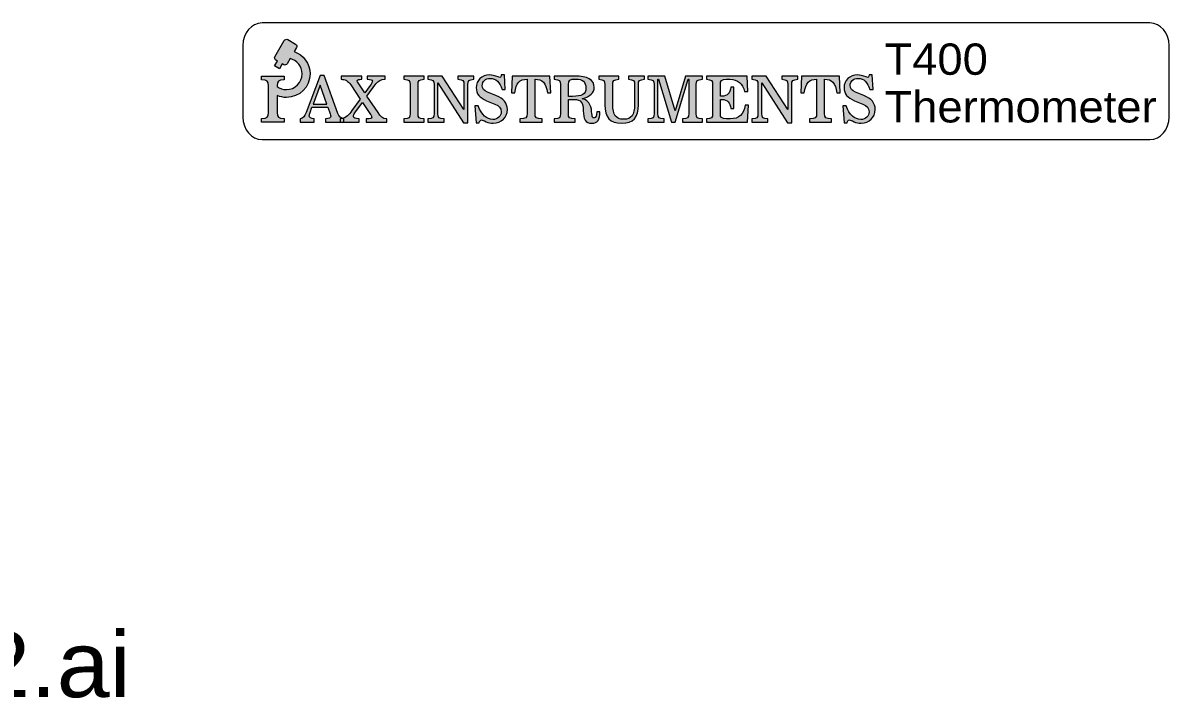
# Model space of a CAD drawing. Header units: inches. Extents: x -97 to 88, y -139 to 132.
# Drawn here: x -20.1 to 71.2, y -138.6 to -84.8 of the extents above; entities that cross this region are included whole.
import ezdxf

# ---------------------------------------------------------------- set-up
doc = ezdxf.new("R2010")
doc.units = ezdxf.units.IN
doc.header["$MEASUREMENT"] = 0
doc.layers.add('svg4583', color=7, linetype='Continuous')

# ---------------------------------------------------------------- blocks, each defined once
blk = doc.blocks.new('block 295')
at = {"layer": 'svg4583', "color": 7, "true_color": 0xffffff, "char_height": 2.49767, "attachment_point": 7}
for s, insert in [('\\fArial|b0|i0|c0|p34;\\W1.03568;T400', (48.57, -88.986)), ('\\fArial|b0|i0|c0|p34;\\W1.03568;Thermometer', (48.57, -92.786))]:
    blk.add_mtext(s, dxfattribs=dict(at, insert=insert))
blk = doc.blocks.new('block 296')
at = {"layer": 'svg4583', "true_color": 0x00aeef}
h = blk.add_hatch(color=140, dxfattribs=at)
h.dxf.hatch_style = 2
edge = h.paths.add_edge_path()
edge.add_spline(control_points=[(1.534, -87.1), (1.534, -87.1), (1.718, -86.781), (1.718, -86.781), (1.774, -86.684), (1.74, -86.56), (1.644, -86.504), (1.644, -86.504), (1.021, -86.144), (1.021, -86.144), (0.924, -86.089), (0.799, -86.122), (0.744, -86.219), (0.744, -86.219), (-0.002, -87.511), (-0.002, -87.511), (-0.058, -87.607), (-0.024, -87.731), (0.072, -87.787), (0.072, -87.787), (0.193, -87.857), (0.193, -87.857), (0.193, -87.857), (-0.03, -88.243), (-0.03, -88.243), (-0.03, -88.243), (0.36, -88.468), (0.36, -88.468), (0.36, -88.468), (0.583, -88.082), (0.583, -88.082), (0.583, -88.082), (0.696, -88.147), (0.696, -88.147), (0.792, -88.202), (0.917, -88.169), (0.972, -88.073), (0.972, -88.073), (1.21, -87.661), (1.21, -87.661), (1.76, -87.792), (2.17, -88.288), (2.17, -88.878), (2.17, -89.567), (1.608, -90.129), (0.918, -90.129), (0.643, -90.129), (0.388, -90.039), (0.181, -89.887), (0.181, -89.887), (0.181, -89.82), (0.181, -89.82), (0.181, -89.435), (0.254, -89.373), (0.728, -89.346), (0.728, -89.346), (0.728, -89.058), (0.728, -89.058), (0.728, -89.058), (-1.077, -89.058), (-1.077, -89.058), (-1.077, -89.058), (-1.077, -89.346), (-1.077, -89.346), (-0.603, -89.373), (-0.524, -89.435), (-0.524, -89.82), (-0.524, -89.82), (-0.524, -91.959), (-0.524, -91.959), (-0.524, -92.343), (-0.603, -92.405), (-1.077, -92.433), (-1.077, -92.433), (-1.077, -92.721), (-1.077, -92.721), (-1.077, -92.721), (0.728, -92.721), (0.728, -92.721), (0.728, -92.721), (0.728, -92.433), (0.728, -92.433), (0.254, -92.405), (0.181, -92.343), (0.181, -91.959), (0.181, -91.959), (0.181, -90.608), (0.181, -90.608), (0.408, -90.705), (0.657, -90.759), (0.918, -90.759), (1.956, -90.759), (2.8, -89.915), (2.8, -88.878), (2.8, -88.055), (2.27, -87.356), (1.534, -87.1)], knot_values=[0, 0, 0, 0, 0.352778, 0.352778, 0.352778, 0.705556, 0.705556, 0.705556, 1.058333, 1.058333, 1.058333, 1.411111, 1.411111, 1.411111, 1.763889, 1.763889, 1.763889, 2.116667, 2.116667, 2.116667, 2.469444, 2.469444, 2.469444, 2.822222, 2.822222, 2.822222, 3.175, 3.175, 3.175, 3.527778, 3.527778, 3.527778, 3.880556, 3.880556, 3.880556, 4.233333, 4.233333, 4.233333, 4.586111, 4.586111, 4.586111, 4.938889, 4.938889, 4.938889, 5.291667, 5.291667, 5.291667, 5.644444, 5.644444, 5.644444, 5.997222, 5.997222, 5.997222, 6.35, 6.35, 6.35, 6.702778, 6.702778, 6.702778, 7.055556, 7.055556, 7.055556, 7.408333, 7.408333, 7.408333, 7.761111, 7.761111, 7.761111, 8.113889, 8.113889, 8.113889, 8.466667, 8.466667, 8.466667, 8.819444, 8.819444, 8.819444, 9.172222, 9.172222, 9.172222, 9.525, 9.525, 9.525, 9.877778, 9.877778, 9.877778, 10.230556, 10.230556, 10.230556, 10.583333, 10.583333, 10.583333, 10.936111, 10.936111, 10.936111, 11.288889, 11.288889, 11.288889, 11.288889], degree=3, periodic=0)
edge.add_line((1.534, -87.1), (1.534, -87.1))
h = blk.add_hatch(color=140, dxfattribs=at)
h.dxf.hatch_style = 2
h.paths.add_polyline_path([(4.136, -91.288), (3.592, -89.769), (3.045, -91.288)])
edge = h.paths.add_edge_path()
edge.add_spline(control_points=[(2.003, -92.465), (2.26, -92.414), (2.366, -92.254), (2.476, -91.967), (2.476, -91.967), (3.608, -89.01), (3.608, -89.01), (3.608, -89.01), (3.919, -89.01), (3.919, -89.01), (3.919, -89.01), (5.021, -92.027), (5.021, -92.027), (5.121, -92.304), (5.222, -92.425), (5.493, -92.465), (5.493, -92.465), (5.493, -92.721), (5.493, -92.721), (5.493, -92.721), (4.02, -92.721), (4.02, -92.721), (4.02, -92.721), (4.02, -92.465), (4.02, -92.465), (4.312, -92.45), (4.442, -92.399), (4.442, -92.244), (4.442, -92.198), (4.427, -92.138), (4.402, -92.067), (4.402, -92.067), (4.221, -91.544), (4.221, -91.544), (4.221, -91.544), (2.949, -91.544), (2.949, -91.544), (2.949, -91.544), (2.808, -91.947), (2.808, -91.947), (2.768, -92.057), (2.738, -92.143), (2.738, -92.218), (2.738, -92.364), (2.858, -92.414), (3.135, -92.465), (3.135, -92.465), (3.135, -92.721), (3.135, -92.721), (3.135, -92.721), (2.003, -92.721), (2.003, -92.721), (2.003, -92.721), (2.003, -92.465), (2.003, -92.465)], knot_values=[0, 0, 0, 0, 1, 1, 1, 2, 2, 2, 3, 3, 3, 4, 4, 4, 5, 5, 5, 6, 6, 6, 7, 7, 7, 8, 8, 8, 9, 9, 9, 10, 10, 10, 11, 11, 11, 12, 12, 12, 13, 13, 13, 14, 14, 14, 15, 15, 15, 16, 16, 16, 17, 17, 17, 18, 18, 18, 18], degree=3, periodic=1)
h = blk.add_hatch(color=140, dxfattribs=at)
h.dxf.hatch_style = 2
edge = h.paths.add_edge_path()
edge.add_spline(control_points=[(5.19, -92.465), (5.728, -92.384), (5.895, -92.123), (6.126, -91.806), (6.126, -91.806), (6.795, -90.886), (6.795, -90.886), (6.795, -90.886), (6.035, -89.754), (6.035, -89.754), (5.819, -89.438), (5.598, -89.302), (5.271, -89.312), (5.271, -89.312), (5.271, -89.055), (5.271, -89.055), (5.271, -89.055), (6.925, -89.055), (6.925, -89.055), (6.925, -89.055), (6.925, -89.312), (6.925, -89.312), (6.674, -89.307), (6.553, -89.337), (6.553, -89.418), (6.553, -89.467), (6.593, -89.553), (6.674, -89.669), (6.674, -89.669), (7.157, -90.393), (7.157, -90.393), (7.157, -90.393), (7.584, -89.81), (7.584, -89.81), (7.705, -89.644), (7.76, -89.518), (7.76, -89.463), (7.76, -89.347), (7.624, -89.307), (7.353, -89.312), (7.353, -89.312), (7.353, -89.055), (7.353, -89.055), (7.353, -89.055), (8.776, -89.055), (8.776, -89.055), (8.776, -89.055), (8.776, -89.312), (8.776, -89.312), (8.464, -89.307), (8.223, -89.422), (8.047, -89.664), (8.047, -89.664), (7.328, -90.649), (7.328, -90.649), (7.328, -90.649), (8.228, -91.967), (8.228, -91.967), (8.434, -92.269), (8.544, -92.465), (8.907, -92.465), (8.907, -92.465), (8.907, -92.721), (8.907, -92.721), (8.907, -92.721), (7.272, -92.721), (7.272, -92.721), (7.272, -92.721), (7.272, -92.465), (7.272, -92.465), (7.579, -92.465), (7.71, -92.455), (7.71, -92.339), (7.71, -92.288), (7.68, -92.193), (7.619, -92.103), (7.619, -92.103), (6.976, -91.147), (6.976, -91.147), (6.976, -91.147), (6.372, -91.982), (6.372, -91.982), (6.287, -92.098), (6.252, -92.188), (6.252, -92.264), (6.252, -92.394), (6.392, -92.435), (6.699, -92.465), (6.699, -92.465), (6.699, -92.721), (6.699, -92.721), (6.699, -92.721), (5.19, -92.721), (5.19, -92.721), (5.19, -92.721), (5.19, -92.465), (5.19, -92.465)], knot_values=[0, 0, 0, 0, 1, 1, 1, 2, 2, 2, 3, 3, 3, 4, 4, 4, 5, 5, 5, 6, 6, 6, 7, 7, 7, 8, 8, 8, 9, 9, 9, 10, 10, 10, 11, 11, 11, 12, 12, 12, 13, 13, 13, 14, 14, 14, 15, 15, 15, 16, 16, 16, 17, 17, 17, 18, 18, 18, 19, 19, 19, 20, 20, 20, 21, 21, 21, 22, 22, 22, 23, 23, 23, 24, 24, 24, 25, 25, 25, 26, 26, 26, 27, 27, 27, 28, 28, 28, 29, 29, 29, 30, 30, 30, 31, 31, 31, 32, 32, 32, 32], degree=3, periodic=1)
at = {"layer": 'svg4583', "true_color": 0xffffff}
h = blk.add_hatch(color=7, dxfattribs=at)
h.dxf.hatch_style = 2
edge = h.paths.add_edge_path()
edge.add_spline(control_points=[(11.887, -89.312), (11.465, -89.337), (11.4, -89.392), (11.4, -89.734), (11.4, -89.734), (11.4, -92.042), (11.4, -92.042), (11.4, -92.384), (11.465, -92.439), (11.887, -92.465), (11.887, -92.465), (11.887, -92.721), (11.887, -92.721), (11.887, -92.721), (10.278, -92.721), (10.278, -92.721), (10.278, -92.721), (10.278, -92.465), (10.278, -92.465), (10.701, -92.439), (10.771, -92.384), (10.771, -92.042), (10.771, -92.042), (10.771, -89.734), (10.771, -89.734), (10.771, -89.392), (10.701, -89.337), (10.278, -89.312), (10.278, -89.312), (10.278, -89.056), (10.278, -89.056), (10.278, -89.056), (11.887, -89.056), (11.887, -89.056), (11.887, -89.056), (11.887, -89.312), (11.887, -89.312)], knot_values=[0, 0, 0, 0, 1, 1, 1, 2, 2, 2, 3, 3, 3, 4, 4, 4, 5, 5, 5, 6, 6, 6, 7, 7, 7, 8, 8, 8, 9, 9, 9, 10, 10, 10, 11, 11, 11, 12, 12, 12, 12], degree=3, periodic=1)
h = blk.add_hatch(color=7, dxfattribs=at)
h.dxf.hatch_style = 2
edge = h.paths.add_edge_path()
edge.add_spline(control_points=[(15.06, -89.734), (15.06, -89.392), (14.995, -89.337), (14.572, -89.312), (14.572, -89.312), (14.572, -89.056), (14.572, -89.056), (14.572, -89.056), (15.86, -89.056), (15.86, -89.056), (15.86, -89.056), (15.86, -89.312), (15.86, -89.312), (15.437, -89.337), (15.367, -89.392), (15.367, -89.734), (15.367, -89.734), (15.367, -92.782), (15.367, -92.782), (15.367, -92.782), (15.03, -92.782), (15.03, -92.782), (15.03, -92.782), (12.983, -89.603), (12.983, -89.603), (12.983, -89.603), (12.983, -92.042), (12.983, -92.042), (12.983, -92.384), (13.054, -92.439), (13.476, -92.465), (13.476, -92.465), (13.476, -92.721), (13.476, -92.721), (13.476, -92.721), (12.189, -92.721), (12.189, -92.721), (12.189, -92.721), (12.189, -92.465), (12.189, -92.465), (12.611, -92.439), (12.677, -92.384), (12.677, -92.042), (12.677, -92.042), (12.677, -89.734), (12.677, -89.734), (12.677, -89.392), (12.611, -89.337), (12.189, -89.312), (12.189, -89.312), (12.189, -89.056), (12.189, -89.056), (12.189, -89.056), (13.335, -89.056), (13.335, -89.056), (13.335, -89.056), (15.06, -91.73), (15.06, -91.73), (15.06, -91.73), (15.06, -89.734), (15.06, -89.734)], knot_values=[0, 0, 0, 0, 1, 1, 1, 2, 2, 2, 3, 3, 3, 4, 4, 4, 5, 5, 5, 6, 6, 6, 7, 7, 7, 8, 8, 8, 9, 9, 9, 10, 10, 10, 11, 11, 11, 12, 12, 12, 13, 13, 13, 14, 14, 14, 15, 15, 15, 16, 16, 16, 17, 17, 17, 18, 18, 18, 19, 19, 19, 20, 20, 20, 20], degree=3, periodic=1)
h = blk.add_hatch(color=7, dxfattribs=at)
h.dxf.hatch_style = 2
edge = h.paths.add_edge_path()
edge.add_spline(control_points=[(15.938, -91.429), (15.938, -91.429), (16.205, -91.429), (16.205, -91.429), (16.466, -92.148), (16.878, -92.515), (17.361, -92.515), (17.748, -92.515), (18.025, -92.254), (18.025, -91.902), (18.025, -91.605), (17.864, -91.439), (17.527, -91.298), (17.527, -91.298), (16.868, -91.017), (16.868, -91.017), (16.305, -90.78), (16.034, -90.459), (16.034, -89.98), (16.034, -89.382), (16.471, -88.965), (17.13, -88.965), (17.522, -88.965), (17.764, -89.156), (17.919, -89.156), (17.98, -89.156), (18.01, -89.095), (18.03, -88.965), (18.03, -88.965), (18.286, -88.965), (18.286, -88.965), (18.286, -88.965), (18.347, -90.132), (18.347, -90.132), (18.347, -90.132), (18.095, -90.132), (18.095, -90.132), (17.909, -89.533), (17.608, -89.242), (17.155, -89.242), (16.778, -89.242), (16.516, -89.473), (16.516, -89.804), (16.516, -90.056), (16.652, -90.202), (16.944, -90.323), (16.944, -90.323), (17.613, -90.599), (17.613, -90.599), (18.231, -90.85), (18.518, -91.203), (18.518, -91.725), (18.518, -92.349), (18.04, -92.807), (17.401, -92.807), (17.185, -92.807), (16.994, -92.766), (16.833, -92.691), (16.642, -92.606), (16.526, -92.545), (16.466, -92.545), (16.37, -92.545), (16.3, -92.631), (16.275, -92.792), (16.275, -92.792), (16.034, -92.792), (16.034, -92.792), (16.034, -92.792), (15.938, -91.429), (15.938, -91.429)], knot_values=[0, 0, 0, 0, 1, 1, 1, 2, 2, 2, 3, 3, 3, 4, 4, 4, 5, 5, 5, 6, 6, 6, 7, 7, 7, 8, 8, 8, 9, 9, 9, 10, 10, 10, 11, 11, 11, 12, 12, 12, 13, 13, 13, 14, 14, 14, 15, 15, 15, 16, 16, 16, 17, 17, 17, 18, 18, 18, 19, 19, 19, 20, 20, 20, 21, 21, 21, 22, 22, 22, 23, 23, 23, 23], degree=3, periodic=1)
h = blk.add_hatch(color=7, dxfattribs=at)
h.dxf.hatch_style = 2
edge = h.paths.add_edge_path()
edge.add_spline(control_points=[(21.972, -90.393), (21.972, -90.393), (21.705, -90.393), (21.705, -90.393), (21.605, -89.618), (21.313, -89.281), (20.724, -89.312), (20.724, -89.312), (20.724, -92.042), (20.724, -92.042), (20.724, -92.399), (20.815, -92.439), (21.293, -92.465), (21.293, -92.465), (21.293, -92.721), (21.293, -92.721), (21.293, -92.721), (19.523, -92.721), (19.523, -92.721), (19.523, -92.721), (19.523, -92.465), (19.523, -92.465), (20, -92.439), (20.096, -92.399), (20.096, -92.042), (20.096, -92.042), (20.096, -89.312), (20.096, -89.312), (19.508, -89.281), (19.211, -89.618), (19.11, -90.393), (19.11, -90.393), (18.849, -90.393), (18.849, -90.393), (18.849, -90.393), (18.899, -89.056), (18.899, -89.056), (18.899, -89.056), (21.916, -89.056), (21.916, -89.056), (21.916, -89.056), (21.972, -90.393), (21.972, -90.393)], knot_values=[0, 0, 0, 0, 1, 1, 1, 2, 2, 2, 3, 3, 3, 4, 4, 4, 5, 5, 5, 6, 6, 6, 7, 7, 7, 8, 8, 8, 9, 9, 9, 10, 10, 10, 11, 11, 11, 12, 12, 12, 13, 13, 13, 14, 14, 14, 14], degree=3, periodic=1)
h = blk.add_hatch(color=7, dxfattribs=at)
h.dxf.hatch_style = 2
edge = h.paths.add_edge_path()
edge.add_spline(control_points=[(23.379, -90.67), (23.379, -90.67), (23.711, -90.67), (23.711, -90.67), (24.455, -90.67), (24.782, -90.524), (24.782, -90.006), (24.782, -89.513), (24.515, -89.292), (23.952, -89.292), (23.495, -89.292), (23.379, -89.362), (23.379, -89.724), (23.379, -89.724), (23.379, -90.67), (23.379, -90.67)], knot_values=[0, 0, 0, 0, 1, 1, 1, 2, 2, 2, 3, 3, 3, 4, 4, 4, 5, 5, 5, 5], degree=3, periodic=1)
edge = h.paths.add_edge_path()
edge.add_spline(control_points=[(23.922, -92.465), (23.922, -92.465), (23.922, -92.721), (23.922, -92.721), (23.922, -92.721), (22.258, -92.721), (22.258, -92.721), (22.258, -92.721), (22.258, -92.465), (22.258, -92.465), (22.68, -92.439), (22.75, -92.384), (22.75, -92.042), (22.75, -92.042), (22.75, -89.734), (22.75, -89.734), (22.75, -89.392), (22.68, -89.337), (22.258, -89.312), (22.258, -89.312), (22.258, -89.055), (22.258, -89.055), (22.258, -89.055), (23.872, -89.055), (23.872, -89.055), (24.923, -89.055), (25.441, -89.347), (25.441, -89.955), (25.441, -90.383), (25.119, -90.69), (24.49, -90.86), (24.852, -90.961), (25.079, -91.172), (25.169, -91.509), (25.239, -91.771), (25.245, -91.992), (25.27, -92.158), (25.29, -92.314), (25.32, -92.384), (25.425, -92.384), (25.567, -92.384), (25.657, -92.218), (25.642, -91.907), (25.642, -91.907), (25.893, -91.907), (25.893, -91.907), (25.908, -92.525), (25.707, -92.812), (25.23, -92.812), (24.998, -92.812), (24.822, -92.726), (24.711, -92.565), (24.591, -92.384), (24.586, -92.133), (24.566, -91.811), (24.531, -91.167), (24.425, -90.921), (23.822, -90.921), (23.822, -90.921), (23.379, -90.921), (23.379, -90.921), (23.379, -90.921), (23.379, -92.042), (23.379, -92.042), (23.379, -92.389), (23.464, -92.435), (23.922, -92.465)], knot_values=[0, 0, 0, 0, 0.352778, 0.352778, 0.352778, 0.705556, 0.705556, 0.705556, 1.058333, 1.058333, 1.058333, 1.411111, 1.411111, 1.411111, 1.763889, 1.763889, 1.763889, 2.116667, 2.116667, 2.116667, 2.469444, 2.469444, 2.469444, 2.822222, 2.822222, 2.822222, 3.175, 3.175, 3.175, 3.527778, 3.527778, 3.527778, 3.880556, 3.880556, 3.880556, 4.233333, 4.233333, 4.233333, 4.586111, 4.586111, 4.586111, 4.938889, 4.938889, 4.938889, 5.291667, 5.291667, 5.291667, 5.644444, 5.644444, 5.644444, 5.997222, 5.997222, 5.997222, 6.35, 6.35, 6.35, 6.702778, 6.702778, 6.702778, 7.055556, 7.055556, 7.055556, 7.408333, 7.408333, 7.408333, 7.761111, 7.761111, 7.761111, 7.761111], degree=3, periodic=0)
edge.add_line((23.922, -92.465), (23.922, -92.465))
h = blk.add_hatch(color=7, dxfattribs=at)
h.dxf.hatch_style = 2
edge = h.paths.add_edge_path()
edge.add_spline(control_points=[(27.787, -92.5), (28.41, -92.5), (28.657, -92.128), (28.657, -91.338), (28.657, -91.338), (28.657, -89.734), (28.657, -89.734), (28.657, -89.392), (28.591, -89.337), (28.169, -89.312), (28.169, -89.312), (28.169, -89.055), (28.169, -89.055), (28.169, -89.055), (29.456, -89.055), (29.456, -89.055), (29.456, -89.055), (29.456, -89.312), (29.456, -89.312), (29.034, -89.337), (28.964, -89.392), (28.964, -89.734), (28.964, -89.734), (28.964, -91.338), (28.964, -91.338), (28.964, -92.349), (28.581, -92.807), (27.626, -92.807), (26.691, -92.807), (26.288, -92.349), (26.288, -91.338), (26.288, -91.338), (26.288, -89.734), (26.288, -89.734), (26.288, -89.392), (26.218, -89.337), (25.796, -89.312), (25.796, -89.312), (25.796, -89.055), (25.796, -89.055), (25.796, -89.055), (27.405, -89.055), (27.405, -89.055), (27.405, -89.055), (27.405, -89.312), (27.405, -89.312), (26.982, -89.337), (26.917, -89.392), (26.917, -89.734), (26.917, -89.734), (26.917, -91.338), (26.917, -91.338), (26.917, -92.128), (27.163, -92.5), (27.787, -92.5)], knot_values=[0, 0, 0, 0, 0.352778, 0.352778, 0.352778, 0.705556, 0.705556, 0.705556, 1.058333, 1.058333, 1.058333, 1.411111, 1.411111, 1.411111, 1.763889, 1.763889, 1.763889, 2.116667, 2.116667, 2.116667, 2.469444, 2.469444, 2.469444, 2.822222, 2.822222, 2.822222, 3.175, 3.175, 3.175, 3.527778, 3.527778, 3.527778, 3.880556, 3.880556, 3.880556, 4.233333, 4.233333, 4.233333, 4.586111, 4.586111, 4.586111, 4.938889, 4.938889, 4.938889, 5.291667, 5.291667, 5.291667, 5.644444, 5.644444, 5.644444, 5.997222, 5.997222, 5.997222, 6.35, 6.35, 6.35, 6.35], degree=3, periodic=0)
edge.add_line((27.787, -92.5), (27.787, -92.5))
h = blk.add_hatch(color=7, dxfattribs=at)
h.dxf.hatch_style = 2
edge = h.paths.add_edge_path()
edge.add_spline(control_points=[(29.722, -92.465), (30.145, -92.439), (30.21, -92.384), (30.21, -92.042), (30.21, -92.042), (30.21, -89.734), (30.21, -89.734), (30.21, -89.392), (30.145, -89.337), (29.722, -89.312), (29.722, -89.312), (29.722, -89.055), (29.722, -89.055), (29.722, -89.055), (31.07, -89.055), (31.07, -89.055), (31.07, -89.055), (31.89, -91.816), (31.89, -91.816), (31.89, -91.816), (32.709, -89.055), (32.709, -89.055), (32.709, -89.055), (34.057, -89.055), (34.057, -89.055), (34.057, -89.055), (34.057, -89.312), (34.057, -89.312), (33.634, -89.337), (33.569, -89.392), (33.569, -89.734), (33.569, -89.734), (33.569, -92.042), (33.569, -92.042), (33.569, -92.384), (33.634, -92.439), (34.057, -92.465), (34.057, -92.465), (34.057, -92.721), (34.057, -92.721), (34.057, -92.721), (32.478, -92.721), (32.478, -92.721), (32.478, -92.721), (32.478, -92.465), (32.478, -92.465), (32.9, -92.439), (32.971, -92.384), (32.971, -92.042), (32.971, -92.042), (32.971, -89.307), (32.971, -89.307), (32.971, -89.307), (32.915, -89.307), (32.915, -89.307), (32.915, -89.307), (31.89, -92.721), (31.89, -92.721), (31.89, -92.721), (31.598, -92.721), (31.598, -92.721), (31.598, -92.721), (30.562, -89.307), (30.562, -89.307), (30.562, -89.307), (30.516, -89.307), (30.516, -89.307), (30.516, -89.307), (30.516, -92.042), (30.516, -92.042), (30.516, -92.384), (30.587, -92.439), (31.009, -92.465), (31.009, -92.465), (31.009, -92.721), (31.009, -92.721), (31.009, -92.721), (29.722, -92.721), (29.722, -92.721), (29.722, -92.721), (29.722, -92.465), (29.722, -92.465)], knot_values=[0, 0, 0, 0, 1, 1, 1, 2, 2, 2, 3, 3, 3, 4, 4, 4, 5, 5, 5, 6, 6, 6, 7, 7, 7, 8, 8, 8, 9, 9, 9, 10, 10, 10, 11, 11, 11, 12, 12, 12, 13, 13, 13, 14, 14, 14, 15, 15, 15, 16, 16, 16, 17, 17, 17, 18, 18, 18, 19, 19, 19, 20, 20, 20, 21, 21, 21, 22, 22, 22, 23, 23, 23, 24, 24, 24, 25, 25, 25, 26, 26, 26, 27, 27, 27, 27], degree=3, periodic=1)
h = blk.add_hatch(color=7, dxfattribs=at)
h.dxf.hatch_style = 2
edge = h.paths.add_edge_path()
edge.add_spline(control_points=[(34.378, -92.465), (34.8, -92.439), (34.87, -92.384), (34.87, -92.042), (34.87, -92.042), (34.87, -89.734), (34.87, -89.734), (34.87, -89.392), (34.8, -89.337), (34.378, -89.312), (34.378, -89.312), (34.378, -89.055), (34.378, -89.055), (34.378, -89.055), (37.616, -89.055), (37.616, -89.055), (37.616, -89.055), (37.687, -90.287), (37.687, -90.287), (37.687, -90.287), (37.405, -90.287), (37.405, -90.287), (37.294, -89.644), (36.897, -89.312), (36.238, -89.312), (36.238, -89.312), (35.987, -89.312), (35.987, -89.312), (35.559, -89.312), (35.499, -89.428), (35.499, -89.734), (35.499, -89.734), (35.499, -90.655), (35.499, -90.655), (35.499, -90.655), (35.63, -90.655), (35.63, -90.655), (36.057, -90.655), (36.274, -90.428), (36.314, -89.93), (36.314, -89.93), (36.57, -89.93), (36.57, -89.93), (36.57, -89.93), (36.57, -91.65), (36.57, -91.65), (36.57, -91.65), (36.314, -91.65), (36.314, -91.65), (36.274, -91.152), (36.057, -90.921), (35.63, -90.921), (35.63, -90.921), (35.499, -90.921), (35.499, -90.921), (35.499, -90.921), (35.499, -92.042), (35.499, -92.042), (35.499, -92.349), (35.559, -92.465), (35.987, -92.465), (35.987, -92.465), (36.268, -92.465), (36.268, -92.465), (36.973, -92.465), (37.38, -92.093), (37.455, -91.383), (37.455, -91.383), (37.737, -91.383), (37.737, -91.383), (37.737, -91.383), (37.661, -92.721), (37.661, -92.721), (37.661, -92.721), (34.378, -92.721), (34.378, -92.721), (34.378, -92.721), (34.378, -92.465), (34.378, -92.465)], knot_values=[0, 0, 0, 0, 1, 1, 1, 2, 2, 2, 3, 3, 3, 4, 4, 4, 5, 5, 5, 6, 6, 6, 7, 7, 7, 8, 8, 8, 9, 9, 9, 10, 10, 10, 11, 11, 11, 12, 12, 12, 13, 13, 13, 14, 14, 14, 15, 15, 15, 16, 16, 16, 17, 17, 17, 18, 18, 18, 19, 19, 19, 20, 20, 20, 21, 21, 21, 22, 22, 22, 23, 23, 23, 24, 24, 24, 25, 25, 25, 26, 26, 26, 26], degree=3, periodic=1)
h = blk.add_hatch(color=7, dxfattribs=at)
h.dxf.hatch_style = 2
edge = h.paths.add_edge_path()
edge.add_spline(control_points=[(40.871, -89.734), (40.871, -89.392), (40.805, -89.337), (40.383, -89.312), (40.383, -89.312), (40.383, -89.056), (40.383, -89.056), (40.383, -89.056), (41.67, -89.056), (41.67, -89.056), (41.67, -89.056), (41.67, -89.312), (41.67, -89.312), (41.248, -89.337), (41.177, -89.392), (41.177, -89.734), (41.177, -89.734), (41.177, -92.782), (41.177, -92.782), (41.177, -92.782), (40.84, -92.782), (40.84, -92.782), (40.84, -92.782), (38.794, -89.603), (38.794, -89.603), (38.794, -89.603), (38.794, -92.042), (38.794, -92.042), (38.794, -92.384), (38.864, -92.439), (39.286, -92.465), (39.286, -92.465), (39.286, -92.721), (39.286, -92.721), (39.286, -92.721), (37.999, -92.721), (37.999, -92.721), (37.999, -92.721), (37.999, -92.465), (37.999, -92.465), (38.422, -92.439), (38.487, -92.384), (38.487, -92.042), (38.487, -92.042), (38.487, -89.734), (38.487, -89.734), (38.487, -89.392), (38.422, -89.337), (37.999, -89.312), (37.999, -89.312), (37.999, -89.056), (37.999, -89.056), (37.999, -89.056), (39.146, -89.056), (39.146, -89.056), (39.146, -89.056), (40.871, -91.73), (40.871, -91.73), (40.871, -91.73), (40.871, -89.734), (40.871, -89.734)], knot_values=[0, 0, 0, 0, 1, 1, 1, 2, 2, 2, 3, 3, 3, 4, 4, 4, 5, 5, 5, 6, 6, 6, 7, 7, 7, 8, 8, 8, 9, 9, 9, 10, 10, 10, 11, 11, 11, 12, 12, 12, 13, 13, 13, 14, 14, 14, 15, 15, 15, 16, 16, 16, 17, 17, 17, 18, 18, 18, 19, 19, 19, 20, 20, 20, 20], degree=3, periodic=1)
h = blk.add_hatch(color=7, dxfattribs=at)
h.dxf.hatch_style = 2
edge = h.paths.add_edge_path()
edge.add_spline(control_points=[(45.039, -90.393), (45.039, -90.393), (44.772, -90.393), (44.772, -90.393), (44.672, -89.618), (44.38, -89.281), (43.791, -89.312), (43.791, -89.312), (43.791, -92.042), (43.791, -92.042), (43.791, -92.399), (43.882, -92.439), (44.36, -92.465), (44.36, -92.465), (44.36, -92.721), (44.36, -92.721), (44.36, -92.721), (42.59, -92.721), (42.59, -92.721), (42.59, -92.721), (42.59, -92.465), (42.59, -92.465), (43.067, -92.439), (43.163, -92.399), (43.163, -92.042), (43.163, -92.042), (43.163, -89.312), (43.163, -89.312), (42.575, -89.281), (42.278, -89.618), (42.177, -90.393), (42.177, -90.393), (41.916, -90.393), (41.916, -90.393), (41.916, -90.393), (41.966, -89.056), (41.966, -89.056), (41.966, -89.056), (44.983, -89.056), (44.983, -89.056), (44.983, -89.056), (45.039, -90.393), (45.039, -90.393)], knot_values=[0, 0, 0, 0, 1, 1, 1, 2, 2, 2, 3, 3, 3, 4, 4, 4, 5, 5, 5, 6, 6, 6, 7, 7, 7, 8, 8, 8, 9, 9, 9, 10, 10, 10, 11, 11, 11, 12, 12, 12, 13, 13, 13, 14, 14, 14, 14], degree=3, periodic=1)
h = blk.add_hatch(color=7, dxfattribs=at)
h.dxf.hatch_style = 2
edge = h.paths.add_edge_path()
edge.add_spline(control_points=[(45.251, -91.429), (45.251, -91.429), (45.517, -91.429), (45.517, -91.429), (45.779, -92.148), (46.191, -92.515), (46.674, -92.515), (47.061, -92.515), (47.338, -92.254), (47.338, -91.902), (47.338, -91.605), (47.177, -91.439), (46.84, -91.298), (46.84, -91.298), (46.181, -91.017), (46.181, -91.017), (45.618, -90.78), (45.347, -90.459), (45.347, -89.98), (45.347, -89.382), (45.784, -88.965), (46.443, -88.965), (46.835, -88.965), (47.076, -89.156), (47.232, -89.156), (47.293, -89.156), (47.323, -89.095), (47.343, -88.965), (47.343, -88.965), (47.599, -88.965), (47.599, -88.965), (47.599, -88.965), (47.659, -90.132), (47.659, -90.132), (47.659, -90.132), (47.408, -90.132), (47.408, -90.132), (47.222, -89.533), (46.921, -89.242), (46.468, -89.242), (46.091, -89.242), (45.829, -89.473), (45.829, -89.804), (45.829, -90.056), (45.965, -90.202), (46.257, -90.323), (46.257, -90.323), (46.925, -90.599), (46.925, -90.599), (47.544, -90.85), (47.83, -91.203), (47.83, -91.725), (47.83, -92.349), (47.353, -92.807), (46.714, -92.807), (46.498, -92.807), (46.307, -92.766), (46.146, -92.691), (45.955, -92.606), (45.839, -92.545), (45.779, -92.545), (45.683, -92.545), (45.613, -92.631), (45.588, -92.792), (45.588, -92.792), (45.347, -92.792), (45.347, -92.792), (45.347, -92.792), (45.251, -91.429), (45.251, -91.429)], knot_values=[0, 0, 0, 0, 1, 1, 1, 2, 2, 2, 3, 3, 3, 4, 4, 4, 5, 5, 5, 6, 6, 6, 7, 7, 7, 8, 8, 8, 9, 9, 9, 10, 10, 10, 11, 11, 11, 12, 12, 12, 13, 13, 13, 14, 14, 14, 15, 15, 15, 16, 16, 16, 17, 17, 17, 18, 18, 18, 19, 19, 19, 20, 20, 20, 21, 21, 21, 22, 22, 22, 23, 23, 23, 23], degree=3, periodic=1)
at = {"layer": 'svg4583', "lineweight": 0}
blk.add_lwpolyline([(4.136, -91.288), (3.592, -89.769), (3.045, -91.288), (4.136, -91.288)], dxfattribs=at)
for points, knots in [([(1.534, -87.1), (1.534, -87.1), (1.718, -86.781), (1.718, -86.781), (1.774, -86.684), (1.74, -86.56), (1.644, -86.504), (1.644, -86.504), (1.021, -86.144), (1.021, -86.144), (0.924, -86.089), (0.799, -86.122), (0.744, -86.219), (0.744, -86.219), (-0.002, -87.511), (-0.002, -87.511), (-0.058, -87.607), (-0.024, -87.731), (0.072, -87.787), (0.072, -87.787), (0.193, -87.857), (0.193, -87.857), (0.193, -87.857), (-0.03, -88.243), (-0.03, -88.243), (-0.03, -88.243), (0.36, -88.468), (0.36, -88.468), (0.36, -88.468), (0.583, -88.082), (0.583, -88.082), (0.583, -88.082), (0.696, -88.147), (0.696, -88.147), (0.792, -88.202), (0.917, -88.169), (0.972, -88.073), (0.972, -88.073), (1.21, -87.661), (1.21, -87.661), (1.76, -87.792), (2.17, -88.288), (2.17, -88.878), (2.17, -89.567), (1.608, -90.129), (0.918, -90.129), (0.643, -90.129), (0.388, -90.039), (0.181, -89.887), (0.181, -89.887), (0.181, -89.82), (0.181, -89.82), (0.181, -89.435), (0.254, -89.373), (0.728, -89.346), (0.728, -89.346), (0.728, -89.058), (0.728, -89.058), (0.728, -89.058), (-1.077, -89.058), (-1.077, -89.058), (-1.077, -89.058), (-1.077, -89.346), (-1.077, -89.346), (-0.603, -89.373), (-0.524, -89.435), (-0.524, -89.82), (-0.524, -89.82), (-0.524, -91.959), (-0.524, -91.959), (-0.524, -92.343), (-0.603, -92.405), (-1.077, -92.433), (-1.077, -92.433), (-1.077, -92.721), (-1.077, -92.721), (-1.077, -92.721), (0.728, -92.721), (0.728, -92.721), (0.728, -92.721), (0.728, -92.433), (0.728, -92.433), (0.254, -92.405), (0.181, -92.343), (0.181, -91.959), (0.181, -91.959), (0.181, -90.608), (0.181, -90.608), (0.408, -90.705), (0.657, -90.759), (0.918, -90.759), (1.956, -90.759), (2.8, -89.915), (2.8, -88.878), (2.8, -88.055), (2.27, -87.356), (1.534, -87.1)], [0, 0, 0, 0, 1, 1, 1, 2, 2, 2, 3, 3, 3, 4, 4, 4, 5, 5, 5, 6, 6, 6, 7, 7, 7, 8, 8, 8, 9, 9, 9, 10, 10, 10, 11, 11, 11, 12, 12, 12, 13, 13, 13, 14, 14, 14, 15, 15, 15, 16, 16, 16, 17, 17, 17, 18, 18, 18, 19, 19, 19, 20, 20, 20, 21, 21, 21, 22, 22, 22, 23, 23, 23, 24, 24, 24, 25, 25, 25, 26, 26, 26, 27, 27, 27, 28, 28, 28, 29, 29, 29, 30, 30, 30, 31, 31, 31, 32, 32, 32, 32]), ([(2.003, -92.465), (2.26, -92.414), (2.366, -92.254), (2.476, -91.967), (2.476, -91.967), (3.608, -89.01), (3.608, -89.01), (3.608, -89.01), (3.919, -89.01), (3.919, -89.01), (3.919, -89.01), (5.021, -92.027), (5.021, -92.027), (5.121, -92.304), (5.222, -92.425), (5.493, -92.465), (5.493, -92.465), (5.493, -92.721), (5.493, -92.721), (5.493, -92.721), (4.02, -92.721), (4.02, -92.721), (4.02, -92.721), (4.02, -92.465), (4.02, -92.465), (4.312, -92.45), (4.442, -92.399), (4.442, -92.244), (4.442, -92.198), (4.427, -92.138), (4.402, -92.067), (4.402, -92.067), (4.221, -91.544), (4.221, -91.544), (4.221, -91.544), (2.949, -91.544), (2.949, -91.544), (2.949, -91.544), (2.808, -91.947), (2.808, -91.947), (2.768, -92.057), (2.738, -92.143), (2.738, -92.218), (2.738, -92.364), (2.858, -92.414), (3.135, -92.465), (3.135, -92.465), (3.135, -92.721), (3.135, -92.721), (3.135, -92.721), (2.003, -92.721), (2.003, -92.721), (2.003, -92.721), (2.003, -92.465), (2.003, -92.465)], [0, 0, 0, 0, 1, 1, 1, 2, 2, 2, 3, 3, 3, 4, 4, 4, 5, 5, 5, 6, 6, 6, 7, 7, 7, 8, 8, 8, 9, 9, 9, 10, 10, 10, 11, 11, 11, 12, 12, 12, 13, 13, 13, 14, 14, 14, 15, 15, 15, 16, 16, 16, 17, 17, 17, 18, 18, 18, 18]), ([(5.19, -92.465), (5.728, -92.384), (5.895, -92.123), (6.126, -91.806), (6.126, -91.806), (6.795, -90.886), (6.795, -90.886), (6.795, -90.886), (6.035, -89.754), (6.035, -89.754), (5.819, -89.438), (5.598, -89.302), (5.271, -89.312), (5.271, -89.312), (5.271, -89.055), (5.271, -89.055), (5.271, -89.055), (6.925, -89.055), (6.925, -89.055), (6.925, -89.055), (6.925, -89.312), (6.925, -89.312), (6.674, -89.307), (6.553, -89.337), (6.553, -89.418), (6.553, -89.467), (6.593, -89.553), (6.674, -89.669), (6.674, -89.669), (7.157, -90.393), (7.157, -90.393), (7.157, -90.393), (7.584, -89.81), (7.584, -89.81), (7.705, -89.644), (7.76, -89.518), (7.76, -89.463), (7.76, -89.347), (7.624, -89.307), (7.353, -89.312), (7.353, -89.312), (7.353, -89.055), (7.353, -89.055), (7.353, -89.055), (8.776, -89.055), (8.776, -89.055), (8.776, -89.055), (8.776, -89.312), (8.776, -89.312), (8.464, -89.307), (8.223, -89.422), (8.047, -89.664), (8.047, -89.664), (7.328, -90.649), (7.328, -90.649), (7.328, -90.649), (8.228, -91.967), (8.228, -91.967), (8.434, -92.269), (8.544, -92.465), (8.907, -92.465), (8.907, -92.465), (8.907, -92.721), (8.907, -92.721), (8.907, -92.721), (7.272, -92.721), (7.272, -92.721), (7.272, -92.721), (7.272, -92.465), (7.272, -92.465), (7.579, -92.465), (7.71, -92.455), (7.71, -92.339), (7.71, -92.288), (7.68, -92.193), (7.619, -92.103), (7.619, -92.103), (6.976, -91.147), (6.976, -91.147), (6.976, -91.147), (6.372, -91.982), (6.372, -91.982), (6.287, -92.098), (6.252, -92.188), (6.252, -92.264), (6.252, -92.394), (6.392, -92.435), (6.699, -92.465), (6.699, -92.465), (6.699, -92.721), (6.699, -92.721), (6.699, -92.721), (5.19, -92.721), (5.19, -92.721), (5.19, -92.721), (5.19, -92.465), (5.19, -92.465)], [0, 0, 0, 0, 1, 1, 1, 2, 2, 2, 3, 3, 3, 4, 4, 4, 5, 5, 5, 6, 6, 6, 7, 7, 7, 8, 8, 8, 9, 9, 9, 10, 10, 10, 11, 11, 11, 12, 12, 12, 13, 13, 13, 14, 14, 14, 15, 15, 15, 16, 16, 16, 17, 17, 17, 18, 18, 18, 19, 19, 19, 20, 20, 20, 21, 21, 21, 22, 22, 22, 23, 23, 23, 24, 24, 24, 25, 25, 25, 26, 26, 26, 27, 27, 27, 28, 28, 28, 29, 29, 29, 30, 30, 30, 31, 31, 31, 32, 32, 32, 32]), ([(11.887, -89.312), (11.465, -89.337), (11.4, -89.392), (11.4, -89.734), (11.4, -89.734), (11.4, -92.042), (11.4, -92.042), (11.4, -92.384), (11.465, -92.439), (11.887, -92.465), (11.887, -92.465), (11.887, -92.721), (11.887, -92.721), (11.887, -92.721), (10.278, -92.721), (10.278, -92.721), (10.278, -92.721), (10.278, -92.465), (10.278, -92.465), (10.701, -92.439), (10.771, -92.384), (10.771, -92.042), (10.771, -92.042), (10.771, -89.734), (10.771, -89.734), (10.771, -89.392), (10.701, -89.337), (10.278, -89.312), (10.278, -89.312), (10.278, -89.056), (10.278, -89.056), (10.278, -89.056), (11.887, -89.056), (11.887, -89.056), (11.887, -89.056), (11.887, -89.312), (11.887, -89.312)], [0, 0, 0, 0, 1, 1, 1, 2, 2, 2, 3, 3, 3, 4, 4, 4, 5, 5, 5, 6, 6, 6, 7, 7, 7, 8, 8, 8, 9, 9, 9, 10, 10, 10, 11, 11, 11, 12, 12, 12, 12]), ([(15.06, -89.734), (15.06, -89.392), (14.995, -89.337), (14.572, -89.312), (14.572, -89.312), (14.572, -89.056), (14.572, -89.056), (14.572, -89.056), (15.86, -89.056), (15.86, -89.056), (15.86, -89.056), (15.86, -89.312), (15.86, -89.312), (15.437, -89.337), (15.367, -89.392), (15.367, -89.734), (15.367, -89.734), (15.367, -92.782), (15.367, -92.782), (15.367, -92.782), (15.03, -92.782), (15.03, -92.782), (15.03, -92.782), (12.983, -89.603), (12.983, -89.603), (12.983, -89.603), (12.983, -92.042), (12.983, -92.042), (12.983, -92.384), (13.054, -92.439), (13.476, -92.465), (13.476, -92.465), (13.476, -92.721), (13.476, -92.721), (13.476, -92.721), (12.189, -92.721), (12.189, -92.721), (12.189, -92.721), (12.189, -92.465), (12.189, -92.465), (12.611, -92.439), (12.677, -92.384), (12.677, -92.042), (12.677, -92.042), (12.677, -89.734), (12.677, -89.734), (12.677, -89.392), (12.611, -89.337), (12.189, -89.312), (12.189, -89.312), (12.189, -89.056), (12.189, -89.056), (12.189, -89.056), (13.335, -89.056), (13.335, -89.056), (13.335, -89.056), (15.06, -91.73), (15.06, -91.73), (15.06, -91.73), (15.06, -89.734), (15.06, -89.734)], [0, 0, 0, 0, 1, 1, 1, 2, 2, 2, 3, 3, 3, 4, 4, 4, 5, 5, 5, 6, 6, 6, 7, 7, 7, 8, 8, 8, 9, 9, 9, 10, 10, 10, 11, 11, 11, 12, 12, 12, 13, 13, 13, 14, 14, 14, 15, 15, 15, 16, 16, 16, 17, 17, 17, 18, 18, 18, 19, 19, 19, 20, 20, 20, 20]), ([(15.938, -91.429), (15.938, -91.429), (16.205, -91.429), (16.205, -91.429), (16.466, -92.148), (16.878, -92.515), (17.361, -92.515), (17.748, -92.515), (18.025, -92.254), (18.025, -91.902), (18.025, -91.605), (17.864, -91.439), (17.527, -91.298), (17.527, -91.298), (16.868, -91.017), (16.868, -91.017), (16.305, -90.78), (16.034, -90.459), (16.034, -89.98), (16.034, -89.382), (16.471, -88.965), (17.13, -88.965), (17.522, -88.965), (17.764, -89.156), (17.919, -89.156), (17.98, -89.156), (18.01, -89.095), (18.03, -88.965), (18.03, -88.965), (18.286, -88.965), (18.286, -88.965), (18.286, -88.965), (18.347, -90.132), (18.347, -90.132), (18.347, -90.132), (18.095, -90.132), (18.095, -90.132), (17.909, -89.533), (17.608, -89.242), (17.155, -89.242), (16.778, -89.242), (16.516, -89.473), (16.516, -89.804), (16.516, -90.056), (16.652, -90.202), (16.944, -90.323), (16.944, -90.323), (17.613, -90.599), (17.613, -90.599), (18.231, -90.85), (18.518, -91.203), (18.518, -91.725), (18.518, -92.349), (18.04, -92.807), (17.401, -92.807), (17.185, -92.807), (16.994, -92.766), (16.833, -92.691), (16.642, -92.606), (16.526, -92.545), (16.466, -92.545), (16.37, -92.545), (16.3, -92.631), (16.275, -92.792), (16.275, -92.792), (16.034, -92.792), (16.034, -92.792), (16.034, -92.792), (15.938, -91.429), (15.938, -91.429)], [0, 0, 0, 0, 1, 1, 1, 2, 2, 2, 3, 3, 3, 4, 4, 4, 5, 5, 5, 6, 6, 6, 7, 7, 7, 8, 8, 8, 9, 9, 9, 10, 10, 10, 11, 11, 11, 12, 12, 12, 13, 13, 13, 14, 14, 14, 15, 15, 15, 16, 16, 16, 17, 17, 17, 18, 18, 18, 19, 19, 19, 20, 20, 20, 21, 21, 21, 22, 22, 22, 23, 23, 23, 23]), ([(21.972, -90.393), (21.972, -90.393), (21.705, -90.393), (21.705, -90.393), (21.605, -89.618), (21.313, -89.281), (20.724, -89.312), (20.724, -89.312), (20.724, -92.042), (20.724, -92.042), (20.724, -92.399), (20.815, -92.439), (21.293, -92.465), (21.293, -92.465), (21.293, -92.721), (21.293, -92.721), (21.293, -92.721), (19.523, -92.721), (19.523, -92.721), (19.523, -92.721), (19.523, -92.465), (19.523, -92.465), (20, -92.439), (20.096, -92.399), (20.096, -92.042), (20.096, -92.042), (20.096, -89.312), (20.096, -89.312), (19.508, -89.281), (19.211, -89.618), (19.11, -90.393), (19.11, -90.393), (18.849, -90.393), (18.849, -90.393), (18.849, -90.393), (18.899, -89.056), (18.899, -89.056), (18.899, -89.056), (21.916, -89.056), (21.916, -89.056), (21.916, -89.056), (21.972, -90.393), (21.972, -90.393)], [0, 0, 0, 0, 1, 1, 1, 2, 2, 2, 3, 3, 3, 4, 4, 4, 5, 5, 5, 6, 6, 6, 7, 7, 7, 8, 8, 8, 9, 9, 9, 10, 10, 10, 11, 11, 11, 12, 12, 12, 13, 13, 13, 14, 14, 14, 14]), ([(23.922, -92.465), (23.922, -92.465), (23.922, -92.721), (23.922, -92.721), (23.922, -92.721), (22.258, -92.721), (22.258, -92.721), (22.258, -92.721), (22.258, -92.465), (22.258, -92.465), (22.68, -92.439), (22.75, -92.384), (22.75, -92.042), (22.75, -92.042), (22.75, -89.734), (22.75, -89.734), (22.75, -89.392), (22.68, -89.337), (22.258, -89.312), (22.258, -89.312), (22.258, -89.055), (22.258, -89.055), (22.258, -89.055), (23.872, -89.055), (23.872, -89.055), (24.923, -89.055), (25.441, -89.347), (25.441, -89.955), (25.441, -90.383), (25.119, -90.69), (24.49, -90.86), (24.852, -90.961), (25.079, -91.172), (25.169, -91.509), (25.239, -91.771), (25.245, -91.992), (25.27, -92.158), (25.29, -92.314), (25.32, -92.384), (25.425, -92.384), (25.567, -92.384), (25.657, -92.218), (25.642, -91.907), (25.642, -91.907), (25.893, -91.907), (25.893, -91.907), (25.908, -92.525), (25.707, -92.812), (25.23, -92.812), (24.998, -92.812), (24.822, -92.726), (24.711, -92.565), (24.591, -92.384), (24.586, -92.133), (24.566, -91.811), (24.531, -91.167), (24.425, -90.921), (23.822, -90.921), (23.822, -90.921), (23.379, -90.921), (23.379, -90.921), (23.379, -90.921), (23.379, -92.042), (23.379, -92.042), (23.379, -92.389), (23.464, -92.435), (23.922, -92.465)], [0, 0, 0, 0, 1, 1, 1, 2, 2, 2, 3, 3, 3, 4, 4, 4, 5, 5, 5, 6, 6, 6, 7, 7, 7, 8, 8, 8, 9, 9, 9, 10, 10, 10, 11, 11, 11, 12, 12, 12, 13, 13, 13, 14, 14, 14, 15, 15, 15, 16, 16, 16, 17, 17, 17, 18, 18, 18, 19, 19, 19, 20, 20, 20, 21, 21, 21, 22, 22, 22, 22]), ([(23.379, -90.67), (23.379, -90.67), (23.711, -90.67), (23.711, -90.67), (24.455, -90.67), (24.782, -90.524), (24.782, -90.006), (24.782, -89.513), (24.515, -89.292), (23.952, -89.292), (23.495, -89.292), (23.379, -89.362), (23.379, -89.724), (23.379, -89.724), (23.379, -90.67), (23.379, -90.67)], [0, 0, 0, 0, 1, 1, 1, 2, 2, 2, 3, 3, 3, 4, 4, 4, 5, 5, 5, 5]), ([(27.787, -92.5), (28.41, -92.5), (28.657, -92.128), (28.657, -91.338), (28.657, -91.338), (28.657, -89.734), (28.657, -89.734), (28.657, -89.392), (28.591, -89.337), (28.169, -89.312), (28.169, -89.312), (28.169, -89.055), (28.169, -89.055), (28.169, -89.055), (29.456, -89.055), (29.456, -89.055), (29.456, -89.055), (29.456, -89.312), (29.456, -89.312), (29.034, -89.337), (28.964, -89.392), (28.964, -89.734), (28.964, -89.734), (28.964, -91.338), (28.964, -91.338), (28.964, -92.349), (28.581, -92.807), (27.626, -92.807), (26.691, -92.807), (26.288, -92.349), (26.288, -91.338), (26.288, -91.338), (26.288, -89.734), (26.288, -89.734), (26.288, -89.392), (26.218, -89.337), (25.796, -89.312), (25.796, -89.312), (25.796, -89.055), (25.796, -89.055), (25.796, -89.055), (27.405, -89.055), (27.405, -89.055), (27.405, -89.055), (27.405, -89.312), (27.405, -89.312), (26.982, -89.337), (26.917, -89.392), (26.917, -89.734), (26.917, -89.734), (26.917, -91.338), (26.917, -91.338), (26.917, -92.128), (27.163, -92.5), (27.787, -92.5)], [0, 0, 0, 0, 1, 1, 1, 2, 2, 2, 3, 3, 3, 4, 4, 4, 5, 5, 5, 6, 6, 6, 7, 7, 7, 8, 8, 8, 9, 9, 9, 10, 10, 10, 11, 11, 11, 12, 12, 12, 13, 13, 13, 14, 14, 14, 15, 15, 15, 16, 16, 16, 17, 17, 17, 18, 18, 18, 18]), ([(29.722, -92.465), (30.145, -92.439), (30.21, -92.384), (30.21, -92.042), (30.21, -92.042), (30.21, -89.734), (30.21, -89.734), (30.21, -89.392), (30.145, -89.337), (29.722, -89.312), (29.722, -89.312), (29.722, -89.055), (29.722, -89.055), (29.722, -89.055), (31.07, -89.055), (31.07, -89.055), (31.07, -89.055), (31.89, -91.816), (31.89, -91.816), (31.89, -91.816), (32.709, -89.055), (32.709, -89.055), (32.709, -89.055), (34.057, -89.055), (34.057, -89.055), (34.057, -89.055), (34.057, -89.312), (34.057, -89.312), (33.634, -89.337), (33.569, -89.392), (33.569, -89.734), (33.569, -89.734), (33.569, -92.042), (33.569, -92.042), (33.569, -92.384), (33.634, -92.439), (34.057, -92.465), (34.057, -92.465), (34.057, -92.721), (34.057, -92.721), (34.057, -92.721), (32.478, -92.721), (32.478, -92.721), (32.478, -92.721), (32.478, -92.465), (32.478, -92.465), (32.9, -92.439), (32.971, -92.384), (32.971, -92.042), (32.971, -92.042), (32.971, -89.307), (32.971, -89.307), (32.971, -89.307), (32.915, -89.307), (32.915, -89.307), (32.915, -89.307), (31.89, -92.721), (31.89, -92.721), (31.89, -92.721), (31.598, -92.721), (31.598, -92.721), (31.598, -92.721), (30.562, -89.307), (30.562, -89.307), (30.562, -89.307), (30.516, -89.307), (30.516, -89.307), (30.516, -89.307), (30.516, -92.042), (30.516, -92.042), (30.516, -92.384), (30.587, -92.439), (31.009, -92.465), (31.009, -92.465), (31.009, -92.721), (31.009, -92.721), (31.009, -92.721), (29.722, -92.721), (29.722, -92.721), (29.722, -92.721), (29.722, -92.465), (29.722, -92.465)], [0, 0, 0, 0, 1, 1, 1, 2, 2, 2, 3, 3, 3, 4, 4, 4, 5, 5, 5, 6, 6, 6, 7, 7, 7, 8, 8, 8, 9, 9, 9, 10, 10, 10, 11, 11, 11, 12, 12, 12, 13, 13, 13, 14, 14, 14, 15, 15, 15, 16, 16, 16, 17, 17, 17, 18, 18, 18, 19, 19, 19, 20, 20, 20, 21, 21, 21, 22, 22, 22, 23, 23, 23, 24, 24, 24, 25, 25, 25, 26, 26, 26, 27, 27, 27, 27]), ([(34.378, -92.465), (34.8, -92.439), (34.87, -92.384), (34.87, -92.042), (34.87, -92.042), (34.87, -89.734), (34.87, -89.734), (34.87, -89.392), (34.8, -89.337), (34.378, -89.312), (34.378, -89.312), (34.378, -89.055), (34.378, -89.055), (34.378, -89.055), (37.616, -89.055), (37.616, -89.055), (37.616, -89.055), (37.687, -90.287), (37.687, -90.287), (37.687, -90.287), (37.405, -90.287), (37.405, -90.287), (37.294, -89.644), (36.897, -89.312), (36.238, -89.312), (36.238, -89.312), (35.987, -89.312), (35.987, -89.312), (35.559, -89.312), (35.499, -89.428), (35.499, -89.734), (35.499, -89.734), (35.499, -90.655), (35.499, -90.655), (35.499, -90.655), (35.63, -90.655), (35.63, -90.655), (36.057, -90.655), (36.274, -90.428), (36.314, -89.93), (36.314, -89.93), (36.57, -89.93), (36.57, -89.93), (36.57, -89.93), (36.57, -91.65), (36.57, -91.65), (36.57, -91.65), (36.314, -91.65), (36.314, -91.65), (36.274, -91.152), (36.057, -90.921), (35.63, -90.921), (35.63, -90.921), (35.499, -90.921), (35.499, -90.921), (35.499, -90.921), (35.499, -92.042), (35.499, -92.042), (35.499, -92.349), (35.559, -92.465), (35.987, -92.465), (35.987, -92.465), (36.268, -92.465), (36.268, -92.465), (36.973, -92.465), (37.38, -92.093), (37.455, -91.383), (37.455, -91.383), (37.737, -91.383), (37.737, -91.383), (37.737, -91.383), (37.661, -92.721), (37.661, -92.721), (37.661, -92.721), (34.378, -92.721), (34.378, -92.721), (34.378, -92.721), (34.378, -92.465), (34.378, -92.465)], [0, 0, 0, 0, 1, 1, 1, 2, 2, 2, 3, 3, 3, 4, 4, 4, 5, 5, 5, 6, 6, 6, 7, 7, 7, 8, 8, 8, 9, 9, 9, 10, 10, 10, 11, 11, 11, 12, 12, 12, 13, 13, 13, 14, 14, 14, 15, 15, 15, 16, 16, 16, 17, 17, 17, 18, 18, 18, 19, 19, 19, 20, 20, 20, 21, 21, 21, 22, 22, 22, 23, 23, 23, 24, 24, 24, 25, 25, 25, 26, 26, 26, 26]), ([(40.871, -89.734), (40.871, -89.392), (40.805, -89.337), (40.383, -89.312), (40.383, -89.312), (40.383, -89.056), (40.383, -89.056), (40.383, -89.056), (41.67, -89.056), (41.67, -89.056), (41.67, -89.056), (41.67, -89.312), (41.67, -89.312), (41.248, -89.337), (41.177, -89.392), (41.177, -89.734), (41.177, -89.734), (41.177, -92.782), (41.177, -92.782), (41.177, -92.782), (40.84, -92.782), (40.84, -92.782), (40.84, -92.782), (38.794, -89.603), (38.794, -89.603), (38.794, -89.603), (38.794, -92.042), (38.794, -92.042), (38.794, -92.384), (38.864, -92.439), (39.286, -92.465), (39.286, -92.465), (39.286, -92.721), (39.286, -92.721), (39.286, -92.721), (37.999, -92.721), (37.999, -92.721), (37.999, -92.721), (37.999, -92.465), (37.999, -92.465), (38.422, -92.439), (38.487, -92.384), (38.487, -92.042), (38.487, -92.042), (38.487, -89.734), (38.487, -89.734), (38.487, -89.392), (38.422, -89.337), (37.999, -89.312), (37.999, -89.312), (37.999, -89.056), (37.999, -89.056), (37.999, -89.056), (39.146, -89.056), (39.146, -89.056), (39.146, -89.056), (40.871, -91.73), (40.871, -91.73), (40.871, -91.73), (40.871, -89.734), (40.871, -89.734)], [0, 0, 0, 0, 1, 1, 1, 2, 2, 2, 3, 3, 3, 4, 4, 4, 5, 5, 5, 6, 6, 6, 7, 7, 7, 8, 8, 8, 9, 9, 9, 10, 10, 10, 11, 11, 11, 12, 12, 12, 13, 13, 13, 14, 14, 14, 15, 15, 15, 16, 16, 16, 17, 17, 17, 18, 18, 18, 19, 19, 19, 20, 20, 20, 20]), ([(45.039, -90.393), (45.039, -90.393), (44.772, -90.393), (44.772, -90.393), (44.672, -89.618), (44.38, -89.281), (43.791, -89.312), (43.791, -89.312), (43.791, -92.042), (43.791, -92.042), (43.791, -92.399), (43.882, -92.439), (44.36, -92.465), (44.36, -92.465), (44.36, -92.721), (44.36, -92.721), (44.36, -92.721), (42.59, -92.721), (42.59, -92.721), (42.59, -92.721), (42.59, -92.465), (42.59, -92.465), (43.067, -92.439), (43.163, -92.399), (43.163, -92.042), (43.163, -92.042), (43.163, -89.312), (43.163, -89.312), (42.575, -89.281), (42.278, -89.618), (42.177, -90.393), (42.177, -90.393), (41.916, -90.393), (41.916, -90.393), (41.916, -90.393), (41.966, -89.056), (41.966, -89.056), (41.966, -89.056), (44.983, -89.056), (44.983, -89.056), (44.983, -89.056), (45.039, -90.393), (45.039, -90.393)], [0, 0, 0, 0, 1, 1, 1, 2, 2, 2, 3, 3, 3, 4, 4, 4, 5, 5, 5, 6, 6, 6, 7, 7, 7, 8, 8, 8, 9, 9, 9, 10, 10, 10, 11, 11, 11, 12, 12, 12, 13, 13, 13, 14, 14, 14, 14]), ([(45.251, -91.429), (45.251, -91.429), (45.517, -91.429), (45.517, -91.429), (45.779, -92.148), (46.191, -92.515), (46.674, -92.515), (47.061, -92.515), (47.338, -92.254), (47.338, -91.902), (47.338, -91.605), (47.177, -91.439), (46.84, -91.298), (46.84, -91.298), (46.181, -91.017), (46.181, -91.017), (45.618, -90.78), (45.347, -90.459), (45.347, -89.98), (45.347, -89.382), (45.784, -88.965), (46.443, -88.965), (46.835, -88.965), (47.076, -89.156), (47.232, -89.156), (47.293, -89.156), (47.323, -89.095), (47.343, -88.965), (47.343, -88.965), (47.599, -88.965), (47.599, -88.965), (47.599, -88.965), (47.659, -90.132), (47.659, -90.132), (47.659, -90.132), (47.408, -90.132), (47.408, -90.132), (47.222, -89.533), (46.921, -89.242), (46.468, -89.242), (46.091, -89.242), (45.829, -89.473), (45.829, -89.804), (45.829, -90.056), (45.965, -90.202), (46.257, -90.323), (46.257, -90.323), (46.925, -90.599), (46.925, -90.599), (47.544, -90.85), (47.83, -91.203), (47.83, -91.725), (47.83, -92.349), (47.353, -92.807), (46.714, -92.807), (46.498, -92.807), (46.307, -92.766), (46.146, -92.691), (45.955, -92.606), (45.839, -92.545), (45.779, -92.545), (45.683, -92.545), (45.613, -92.631), (45.588, -92.792), (45.588, -92.792), (45.347, -92.792), (45.347, -92.792), (45.347, -92.792), (45.251, -91.429), (45.251, -91.429)], [0, 0, 0, 0, 1, 1, 1, 2, 2, 2, 3, 3, 3, 4, 4, 4, 5, 5, 5, 6, 6, 6, 7, 7, 7, 8, 8, 8, 9, 9, 9, 10, 10, 10, 11, 11, 11, 12, 12, 12, 13, 13, 13, 14, 14, 14, 15, 15, 15, 16, 16, 16, 17, 17, 17, 18, 18, 18, 19, 19, 19, 20, 20, 20, 21, 21, 21, 22, 22, 22, 23, 23, 23, 23])]:
    blk.add_open_spline(points, degree=3, knots=knots, dxfattribs=at)
blk = doc.blocks.new('block 294')
at = {"layer": 'svg4583', "color": 7, "lineweight": 5, "true_color": 0xffffff}
blk.add_open_spline([(-1.023, -84.815), (-1.023, -84.815), (69.715, -84.815), (69.715, -84.815), (70.561, -84.815), (71.246, -85.615), (71.246, -86.603), (71.246, -86.603), (71.246, -92.326), (71.246, -92.326), (71.246, -93.313), (70.561, -94.114), (69.715, -94.114), (69.715, -94.114), (-1.023, -94.114), (-1.023, -94.114), (-1.868, -94.114), (-2.554, -93.313), (-2.554, -92.326), (-2.554, -92.326), (-2.554, -86.603), (-2.554, -86.603), (-2.554, -85.615), (-1.868, -84.815), (-1.023, -84.815)], degree=3, knots=[0, 0, 0, 0, 1, 1, 1, 2, 2, 2, 3, 3, 3, 4, 4, 4, 5, 5, 5, 6, 6, 6, 7, 7, 7, 8, 8, 8, 8], dxfattribs=at)
at = {"layer": 'svg4583'}
for name in ['block 296', 'block 295']:
    blk.add_blockref(name, (0, 0), dxfattribs=at)

msp = doc.modelspace()

# ---------------------------------------------------------------- block references
at = {"layer": 'svg4583'}
msp.add_blockref('block 294', (0, 0), dxfattribs=at)

# ---------------------------------------------------------------- texts
at = {"layer": 'svg4583', "color": 7, "true_color": 0xffffff, "insert": (-97.517, -138.642), "char_height": 5.2451, "attachment_point": 7}
msp.add_mtext('\\fArial|b0|i0|c0|p34;\\W1.03568;File: t400-front-label-v2.ai', dxfattribs=at)

doc.saveas('drawing.dxf')
